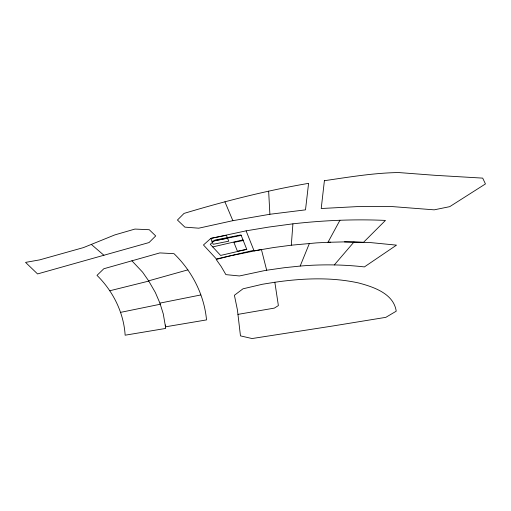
<?xml version="1.0" encoding="UTF-8"?>
<svg xmlns="http://www.w3.org/2000/svg" width="511" height="511" viewBox="0 0 511 511"><rect width="100%" height="100%" fill="white"/><g stroke="black" fill="none" stroke-linecap="round" stroke-linejoin="round"><path stroke-width="0.77" d="M253.858 250.294L216.421 259L203.461 244.973L210.832 238.401L246.104 230.844L254.088 250.869L273.596 247.535L291.296 245.203L292.924 223.831C323.616 220.369 354.57 219.021 385.441 220.42L363.532 242.31L344.446 241.882L327.973 242.31L339.962 220.235M266.678 270.21L261.415 249.521L230.838 255.73L216.179 259.454L221.199 266.557L225.888 274.624L239.423 275.966L265.42 270.415L284.218 267.732L300.168 266.059L309.379 243.466M334.29 264.954L353.976 242.016L371.018 242.636L396.498 245.139L364.4 266.914C343.092 264.494 321.54 264.244 300.168 266.059M103.905 255.251L37.552 273.934L25.55 262.386L39.641 259.888L83.453 247.599L114.796 234.913L134.942 229.069L149.263 229.714L155.708 235.941L149.033 242.559L103.905 255.251L91.328 244.411M187.895 269.853L148.631 280.839L155.37 292.548L159.917 303.119L163.277 313.914L165.5 326.823L206.527 319.905C204.221 294.866 192.04 271.06 173.995 253.68L159.828 252.913L103.81 268.754L97.001 275.372C113.033 291.129 123.751 312.617 125.144 335.197L165.666 328.432L165.289 324.958M109.705 290.785L148.797 281.082L142.633 272.203L131.908 260.808M212.742 246.928L242.993 239.895M246.768 249.355L220.605 255.443L210.276 244.264L214.978 240.068L241 234.907L246.768 249.355L237.43 251.214L233.904 242.374L243.242 240.515M120.596 312.362L160.25 304.243M159.917 303.119L200.797 294.956M214.205 240.758L241.198 235.399M212.008 241.345L227.567 238.254M232.856 220.675L269.891 214.269L305.495 209.855L308.587 183.347C266.455 190.552 224.968 201.11 184.049 213.406L177.445 220.03L184.861 227.133L198.747 228.187L232.856 220.675L224.917 201.807M246.104 230.844L268.952 227.05L292.924 223.831M237.928 314.38L274.343 308.107L278.38 305.591L274.841 282.257L262.399 284.257L242.993 288.811L234.402 295.275L237.43 309.96L240.464 335.88L252.057 338.544L332.354 326.056L385.818 317.344L396.229 311.193C393.687 293.518 373.343 286.856 358.403 282.915C330.968 276.943 302.461 278.278 274.841 282.257M291.296 245.203L316.552 242.885L330.579 242.176M344.446 241.882L353.976 242.016M268.645 191.191L269.891 214.269M324.402 180.696L321.215 208.514L356.799 206.636L391.33 206.514L434.178 209.836L449.731 206.655L485.45 183.934L482.691 178.122L434.689 175.292L398.625 172.552C373.72 172.916 349.007 177.113 324.402 180.696M226.392 235.309L210.832 238.394L213.183 244.29L228.743 241.198L226.392 235.309"/></g></svg>
